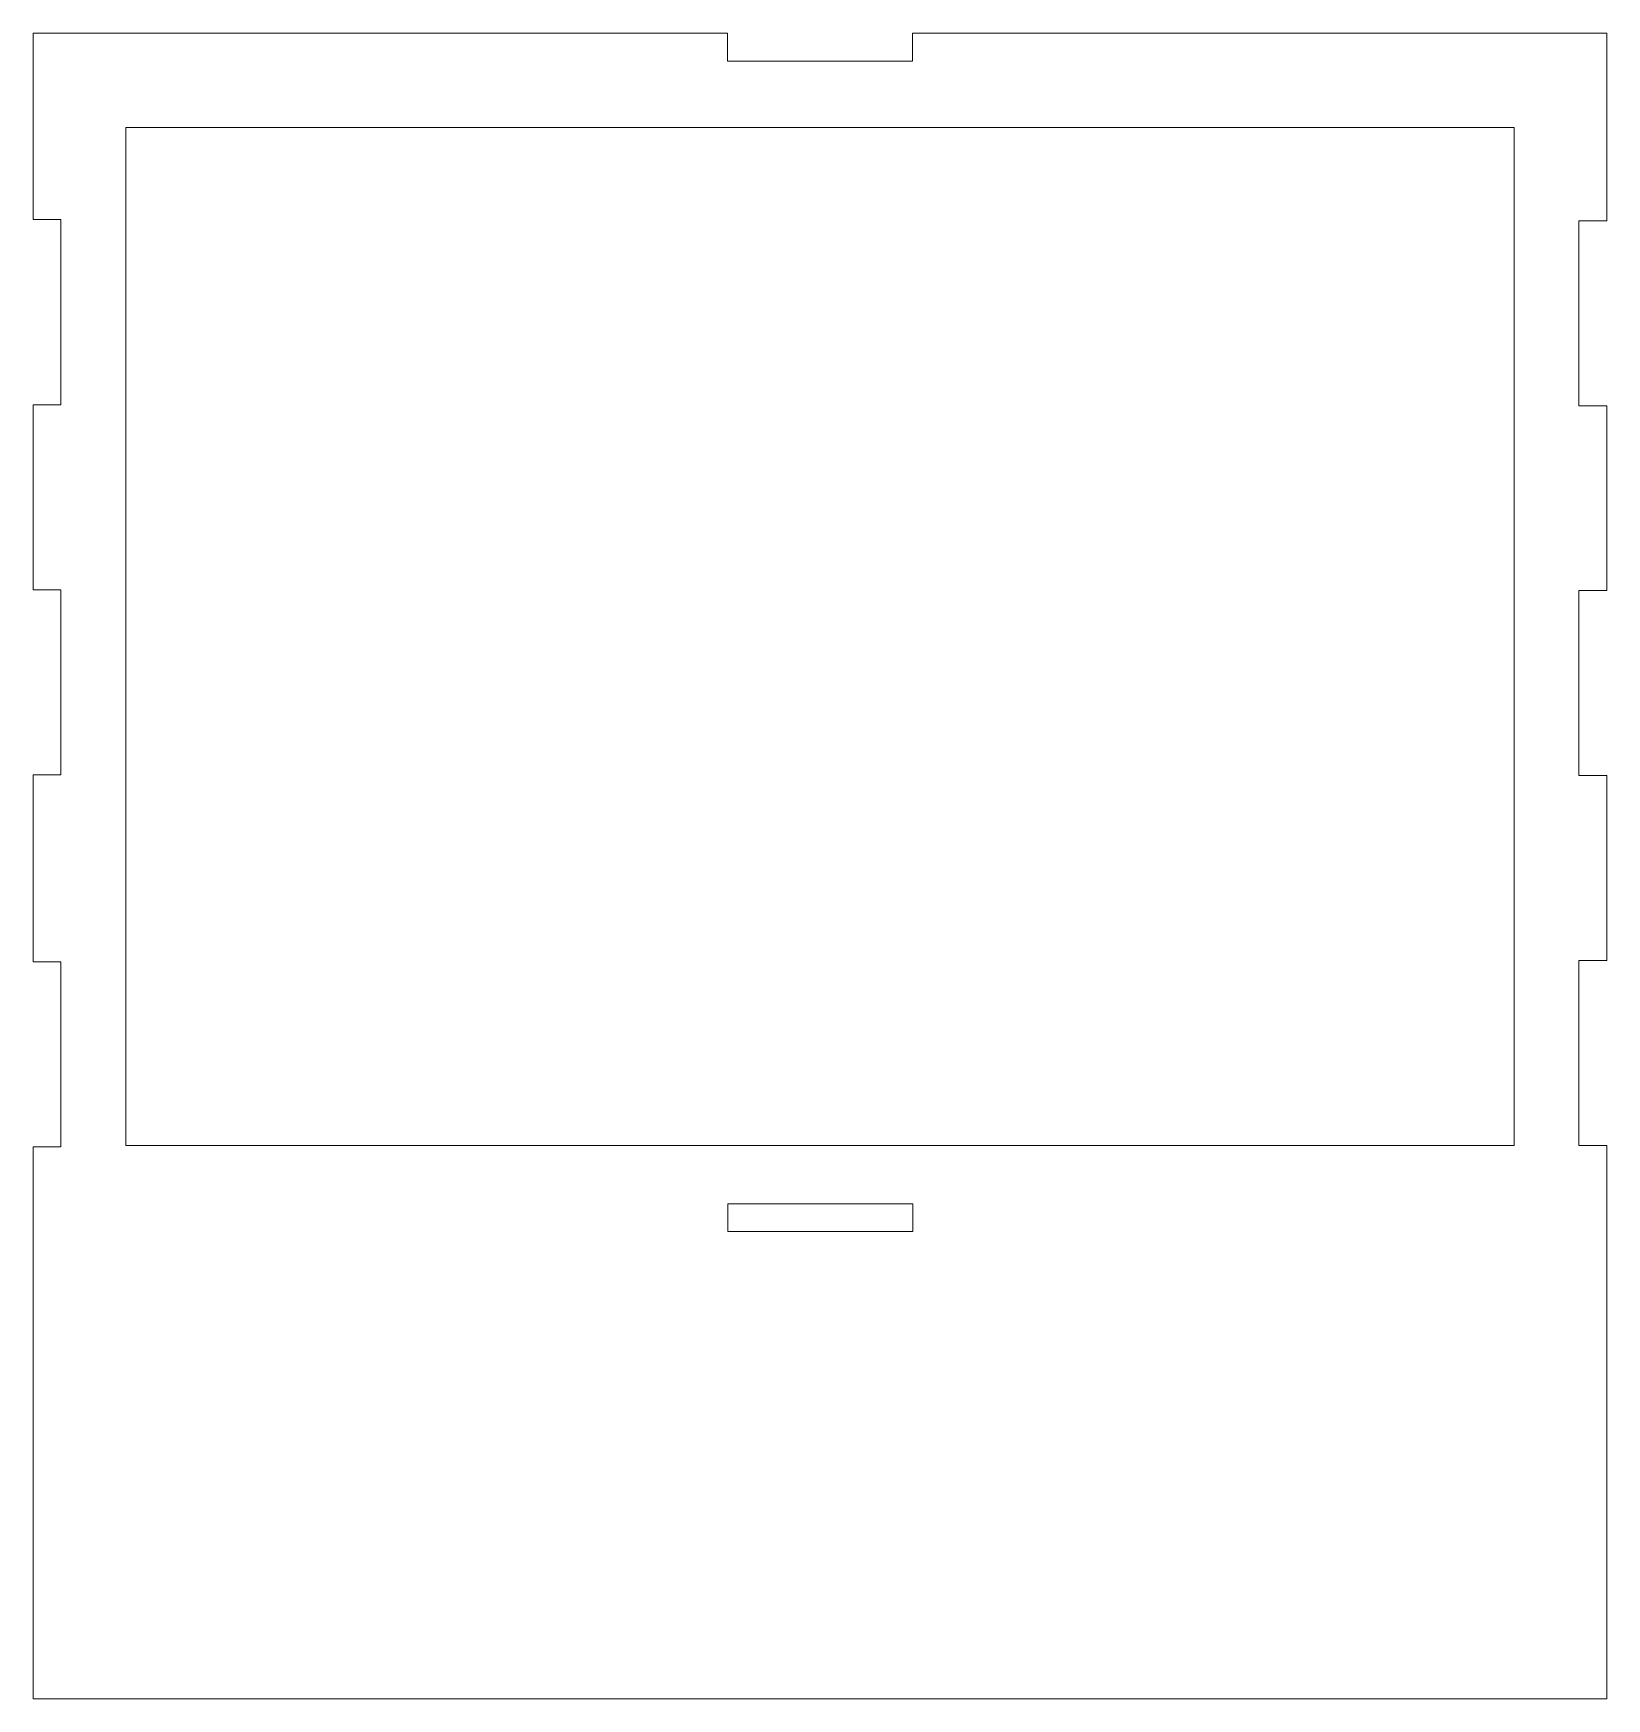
# Model space of a CAD drawing. Header units: millimetres. Extents: x 82 to 1245, y -168 to 259.
# Drawn here: x 81.6 to 421.6, y -101.3 to 258.7 of the extents above; entities that cross this region are included whole.
import ezdxf

# ---------------------------------------------------------------- set-up
doc = ezdxf.new("R2010")
doc.units = ezdxf.units.MM
doc.header["$MEASUREMENT"] = 0
doc.layers.add('layer 1', color=7, linetype='Continuous')

msp = doc.modelspace()

# ---------------------------------------------------------------- linework, layer by layer
at = {"layer": 'layer 1', "color": 250, "lineweight": 9}
for points, knots in [([(81.5803, 218.3858), (81.5803, 218.3858), (81.5803, 258.6627), (81.5803, 258.6627), (81.5803, 258.6627), (81.5803, 258.6627), (231.5803, 258.6627), (231.5803, 258.6627)], [0, 0, 0, 0, 0.33333333, 0.33333333, 0.33333333, 0.33333333, 1, 1, 1, 1]), ([(271.5803, 258.6627), (271.5803, 258.6627), (271.5803, 252.6627), (271.5803, 252.6627), (271.5803, 252.6627), (271.5803, 252.6627), (231.5803, 252.6627), (231.5803, 252.6627), (231.5803, 252.6627), (231.5803, 252.6627), (231.5803, 258.6627), (231.5803, 258.6627)], [0, 0, 0, 0, 0.25, 0.25, 0.25, 0.25, 0.5, 0.5, 0.5, 0.5, 1, 1, 1, 1]), ([(271.5803, 258.6627), (271.5803, 258.6627), (421.5803, 258.6627), (421.5803, 258.6627), (421.5803, 258.6627), (421.5803, 258.6627), (421.5803, 218.1211), (421.5803, 218.1211)], [0, 0, 0, 0, 0.33333333, 0.33333333, 0.33333333, 0.33333333, 1, 1, 1, 1]), ([(101.5803, 238.2721), (101.5803, 238.2721), (401.5803, 238.2721), (401.5803, 238.2721), (401.5803, 238.2721), (401.5803, 238.2721), (401.5803, 18.2721), (401.5803, 18.2721), (401.5803, 18.2721), (401.5803, 18.2721), (101.5803, 18.2721), (101.5803, 18.2721), (101.5803, 18.2721), (101.5803, 18.2721), (101.5803, 238.2721), (101.5803, 238.2721)], [0, 0, 0, 0, 0.2, 0.2, 0.2, 0.2, 0.4, 0.4, 0.4, 0.4, 0.6, 0.6, 0.6, 0.6, 1, 1, 1, 1]), ([(81.5803, 218.3858), (81.5803, 218.3858), (87.5603, 218.3858), (87.5603, 218.3858), (87.5603, 218.3858), (87.5603, 218.3858), (87.5603, 178.3858), (87.5603, 178.3858), (87.5603, 178.3858), (87.5603, 178.3858), (81.5803, 178.3858), (81.5803, 178.3858)], [0, 0, 0, 0, 0.25, 0.25, 0.25, 0.25, 0.5, 0.5, 0.5, 0.5, 1, 1, 1, 1]), ([(421.5803, 178.1211), (421.5803, 178.1211), (415.5973, 178.1211), (415.5973, 178.1211), (415.5973, 178.1211), (415.5973, 178.1211), (415.5973, 218.1211), (415.5973, 218.1211), (415.5973, 218.1211), (415.5973, 218.1211), (421.5803, 218.1211), (421.5803, 218.1211)], [0, 0, 0, 0, 0.25, 0.25, 0.25, 0.25, 0.5, 0.5, 0.5, 0.5, 1, 1, 1, 1]), ([(81.5803, 138.3652), (81.5803, 138.3652), (87.508, 138.3652), (87.508, 138.3652), (87.508, 138.3652), (87.508, 138.3652), (87.508, 98.3652), (87.508, 98.3652), (87.508, 98.3652), (87.508, 98.3652), (81.5803, 98.3652), (81.5803, 98.3652)], [0, 0, 0, 0, 0.25, 0.25, 0.25, 0.25, 0.5, 0.5, 0.5, 0.5, 1, 1, 1, 1]), ([(421.5803, 98.2169), (421.5803, 98.2169), (415.5969, 98.2169), (415.5969, 98.2169), (415.5969, 98.2169), (415.5969, 98.2169), (415.5969, 138.2169), (415.5969, 138.2169), (415.5969, 138.2169), (415.5969, 138.2169), (421.5803, 138.2169), (421.5803, 138.2169)], [0, 0, 0, 0, 0.25, 0.25, 0.25, 0.25, 0.5, 0.5, 0.5, 0.5, 1, 1, 1, 1]), ([(81.5803, 57.9817), (81.5803, 57.9817), (87.4931, 57.9817), (87.4931, 57.9817), (87.4931, 57.9817), (87.4931, 57.9817), (87.4931, 17.9817), (87.4931, 17.9817), (87.4931, 17.9817), (87.4931, 17.9817), (81.5803, 17.9817), (81.5803, 17.9817)], [0, 0, 0, 0, 0.25, 0.25, 0.25, 0.25, 0.5, 0.5, 0.5, 0.5, 1, 1, 1, 1]), ([(421.5803, 18.2464), (421.5803, 18.2464), (415.5969, 18.2464), (415.5969, 18.2464), (415.5969, 18.2464), (415.5969, 18.2464), (415.5969, 58.2464), (415.5969, 58.2464), (415.5969, 58.2464), (415.5969, 58.2464), (421.5803, 58.2464), (421.5803, 58.2464)], [0, 0, 0, 0, 0.25, 0.25, 0.25, 0.25, 0.5, 0.5, 0.5, 0.5, 1, 1, 1, 1]), ([(421.5803, 18.2464), (421.5803, 18.2464), (421.5803, -101.3373), (421.5803, -101.3373), (421.5803, -101.3373), (421.5803, -101.3373), (81.5803, -101.3373), (81.5803, -101.3373), (81.5803, -101.3373), (81.5803, -101.3373), (81.5803, 17.9817), (81.5803, 17.9817)], [0, 0, 0, 0, 0.25, 0.25, 0.25, 0.25, 0.5, 0.5, 0.5, 0.5, 1, 1, 1, 1]), ([(231.6748, 5.6679), (231.6748, 5.6679), (271.6748, 5.6679), (271.6748, 5.6679), (271.6748, 5.6679), (271.6748, 5.6679), (271.6748, -0.3321), (271.6748, -0.3321), (271.6748, -0.3321), (271.6748, -0.3321), (231.6748, -0.3321), (231.6748, -0.3321), (231.6748, -0.3321), (231.6748, -0.3321), (231.6748, 5.6679), (231.6748, 5.6679)], [0, 0, 0, 0, 0.2, 0.2, 0.2, 0.2, 0.4, 0.4, 0.4, 0.4, 0.6, 0.6, 0.6, 0.6, 1, 1, 1, 1])]:
    msp.add_open_spline(points, degree=3, knots=knots, dxfattribs=at)
for points in [[(81.5803, 138.3652), (81.5803, 138.3652), (81.5803, 178.3858), (81.5803, 178.3858)], [(421.5803, 178.1211), (421.5803, 178.1211), (421.5803, 138.2169), (421.5803, 138.2169)], [(81.5803, 57.9817), (81.5803, 57.9817), (81.5803, 98.3652), (81.5803, 98.3652)], [(421.5803, 98.2169), (421.5803, 98.2169), (421.5803, 58.2464), (421.5803, 58.2464)]]:
    msp.add_open_spline(points, degree=3, dxfattribs=at)

doc.saveas('drawing.dxf')
